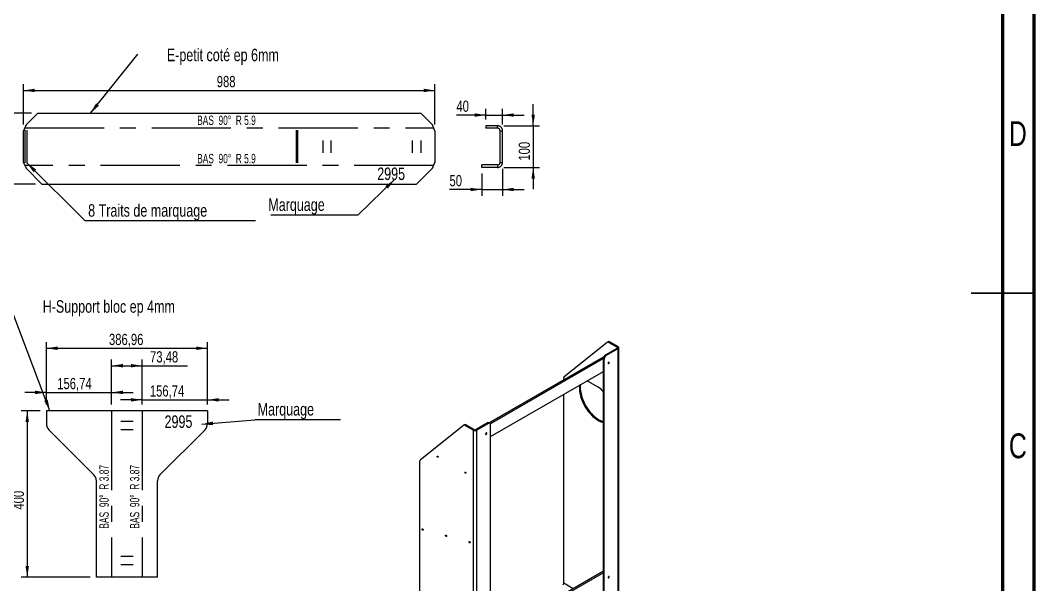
# Model space of a CAD drawing. Header units: millimetres. Extents: x -1698 to 6225, y 75 to 4382.
# Drawn here: x 3790 to 6225, y 1527 to 2883 of the extents above; entities that cross this region are included whole.
import ezdxf

# ---------------------------------------------------------------- set-up
doc = ezdxf.new("R2010")
doc.units = ezdxf.units.MM
doc.header["$LTSCALE"] = 15
doc.linetypes.add('CENTER', pattern=[10.16, 6.35, -1.27, 1.27, -1.27])
doc.linetypes.add('CENTERX2', pattern=[20.32, 12.7, -2.54, 2.54, -2.54])
doc.layers.add('FORMAT', color=7, linetype='Continuous')
doc.styles.add('SLDTEXTSTYLE0', font='TXT', dxfattribs={"width": 0.75})
doc.styles.add('SLDTEXTSTYLE2', font='TXT', dxfattribs={"width": 0.671875})
doc.styles.add('SLDTEXTSTYLE3', font='TXT', dxfattribs={"width": 0.666667})
doc.dimstyles.new('SLDDIMSTYLE0', dxfattribs={"dimtxt": 27, "dimasz": 27, "dimexe": 0, "dimexo": 0.0625, "dimgap": 6.75, "dimtad": 1, "dimrnd": 1e-09, "dimzin": 12, "dimdsep": 46, "dimtxsty": 'SLDTEXTSTYLE0', "dimsah": 1, "dimcen": 0.09, "dimadec": 0, "dimazin": 3, "dimtfac": 1, "dimtofl": 0, "dimtmove": 0, "dimatfit": 3, "dimfxl": 1, "dimfrac": 2, "dimtolj": 1, "dimtzin": 12, "dimarcsym": 0})
doc.dimstyles.new('SLDDIMSTYLE1', dxfattribs={"dimtxt": 0.18, "dimasz": 27, "dimexe": 0, "dimexo": 0.0625, "dimgap": 0, "dimtad": 0, "dimtih": 1, "dimtoh": 1, "dimdec": 0, "dimrnd": 1e-09, "dimzin": 0, "dimdsep": 46, "dimtxsty": 'Standard', "dimsah": 1, "dimcen": 0.09, "dimadec": 0, "dimazin": 0, "dimtfac": 27, "dimtdec": 0, "dimtofl": 0, "dimtmove": 0, "dimatfit": 3, "dimfxl": 1, "dimfrac": 2, "dimtolj": 1, "dimtzin": 0, "dimarcsym": 0})
doc.dimstyles.new('SLDDIMSTYLE2', dxfattribs={"dimtxt": 27, "dimasz": 27, "dimexe": 0, "dimexo": 0.0625, "dimgap": 6.75, "dimtad": 1, "dimrnd": 1e-09, "dimzin": 12, "dimdsep": 46, "dimtxsty": 'SLDTEXTSTYLE0', "dimsah": 1, "dimcen": 0.09, "dimadec": 0, "dimazin": 3, "dimtfac": 1, "dimtmove": 0, "dimatfit": 0, "dimfxl": 1, "dimfrac": 2, "dimtolj": 1, "dimtzin": 12, "dimarcsym": 0})

# ---------------------------------------------------------------- blocks, each defined once
blk = doc.blocks.new('_D_27')
at = {"layer": 'FORMAT', "color": 7}
for p, q in [((3716.5, 2660.1), (3716.5, 2712)), ((3817.3, 2660.1), (3701.5, 2660.1)), ((3716.5, 2660.1), (3716.5, 2489.7)), ((3827.3, 2489.7), (3701.5, 2489.7)), ((3716.5, 2489.7), (3716.5, 2437.8))]:
    blk.add_line(p, q, dxfattribs=at)
for points in [[(3716.5, 2660.1), (3720.7, 2687.1), (3712.4, 2687.1)], [(3716.5, 2489.7), (3712.4, 2462.7), (3720.7, 2462.7)]]:
    blk.add_solid(points, dxfattribs=at)
at = {"layer": 'FORMAT', "color": 7, "insert": (3681.7, 2516.6), "char_height": 27, "attachment_point": 1, "rotation": 90, "style": 'SLDTEXTSTYLE0'}
blk.add_mtext('170,36', dxfattribs=at)
blk = doc.blocks.new('_D_28')
at = {"layer": 'FORMAT', "color": 7}
for p, q in [((3798.3, 2633), (3798.3, 2729.8)), ((4786.3, 2633), (4786.3, 2729.8)), ((3798.3, 2714.8), (4786.3, 2714.8))]:
    blk.add_line(p, q, dxfattribs=at)
for points in [[(3798.3, 2714.8), (3825.3, 2710.6), (3825.3, 2718.9)], [(4786.3, 2714.8), (4759.3, 2718.9), (4759.3, 2710.6)]]:
    blk.add_solid(points, dxfattribs=at)
at = {"layer": 'FORMAT', "color": 7, "insert": (4262.3, 2749.6), "char_height": 27, "attachment_point": 1, "style": 'SLDTEXTSTYLE0'}
blk.add_mtext('988', dxfattribs=at)
blk = doc.blocks.new('SW_NOTE_0_10')
at = {"layer": 'FORMAT', "color": 0}
blk.add_line((409.3, 0), (0, 0), dxfattribs=at)
at = {"layer": 'FORMAT', "color": 0, "insert": (7.2, 40), "char_height": 30, "attachment_point": 1, "style": 'SLDTEXTSTYLE0'}
blk.add_mtext('8 Traits de marquage', dxfattribs=at)
blk = doc.blocks.new('SW_NOTE_0_11')
at = {"layer": 'FORMAT', "color": 0, "insert": (204.6, 13.3), "char_height": 30, "attachment_point": 2, "style": 'SLDTEXTSTYLE0'}
blk.add_mtext('E-petit coté ep 6mm', dxfattribs=at)
blk = doc.blocks.new('SW_NOTE_0_12')
at = {"layer": 'FORMAT', "color": 0}
blk.add_line((-209.8, 0), (0, 0), dxfattribs=at)
at = {"layer": 'FORMAT', "color": 0, "insert": (-215.7, 39.4), "char_height": 30, "attachment_point": 1, "style": 'SLDTEXTSTYLE0'}
blk.add_mtext('Marquage', dxfattribs=at)
blk = doc.blocks.new('_D_29')
at = {"layer": 'FORMAT', "color": 7}
for p, q in [((4909, 2655.6), (4838.1, 2655.6)), ((4909, 2644.9), (4909, 2670.6)), ((4909, 2655.6), (4949, 2655.6)), ((4949, 2633), (4949, 2670.6)), ((4949, 2655.6), (5000.9, 2655.6))]:
    blk.add_line(p, q, dxfattribs=at)
for points in [[(4909, 2655.6), (4882, 2659.8), (4882, 2651.5)], [(4949, 2655.6), (4976, 2651.5), (4976, 2659.8)]]:
    blk.add_solid(points, dxfattribs=at)
at = {"layer": 'FORMAT', "color": 7, "insert": (4838.1, 2690.4), "char_height": 27, "attachment_point": 1, "style": 'SLDTEXTSTYLE0'}
blk.add_mtext('40', dxfattribs=at)
blk = doc.blocks.new('_D_30')
at = {"layer": 'FORMAT', "color": 7}
for p, q in [((5022.5, 2629.9), (5022.5, 2681.8)), ((4952.1, 2629.9), (5037.5, 2629.9)), ((5022.5, 2629.9), (5022.5, 2529.9)), ((4952.1, 2529.9), (5037.5, 2529.9)), ((5022.5, 2529.9), (5022.5, 2478))]:
    blk.add_line(p, q, dxfattribs=at)
for points in [[(5022.5, 2629.9), (5026.7, 2656.9), (5018.4, 2656.9)], [(5022.5, 2529.9), (5018.4, 2502.9), (5026.7, 2502.9)]]:
    blk.add_solid(points, dxfattribs=at)
at = {"layer": 'FORMAT', "color": 7, "insert": (4987.7, 2546.1), "char_height": 27, "attachment_point": 1, "rotation": 90, "style": 'SLDTEXTSTYLE0'}
blk.add_mtext('100', dxfattribs=at)
blk = doc.blocks.new('_D_31')
at = {"layer": 'FORMAT', "color": 7}
for p, q in [((4899, 2514.9), (4899, 2461.8)), ((4949, 2526.8), (4949, 2461.8)), ((4899, 2476.8), (4821.4, 2476.8)), ((4899, 2476.8), (4949, 2476.8)), ((4949, 2476.8), (5000.9, 2476.8))]:
    blk.add_line(p, q, dxfattribs=at)
for points in [[(4899, 2476.8), (4872, 2481), (4872, 2472.7)], [(4949, 2476.8), (4976, 2472.7), (4976, 2481)]]:
    blk.add_solid(points, dxfattribs=at)
at = {"layer": 'FORMAT', "color": 7, "insert": (4821.4, 2511.6), "char_height": 27, "attachment_point": 1, "style": 'SLDTEXTSTYLE0'}
blk.add_mtext('50', dxfattribs=at)
blk = doc.blocks.new('_D_39')
at = {"layer": 'FORMAT', "color": 7}
for p, q in [((3853.1, 1960.4), (3853.1, 2004.4)), ((4009.8, 1960.4), (4009.8, 2004.4)), ((3853.1, 1989.4), (3801.2, 1989.4)), ((3853.1, 1989.4), (4009.8, 1989.4)), ((4009.8, 1989.4), (4061.8, 1989.4))]:
    blk.add_line(p, q, dxfattribs=at)
for points in [[(3853.1, 1989.4), (3826.1, 1993.6), (3826.1, 1985.2)], [(4009.8, 1989.4), (4036.8, 1985.2), (4036.8, 1993.6)]]:
    blk.add_solid(points, dxfattribs=at)
at = {"layer": 'FORMAT', "color": 7, "insert": (3879.1, 2024.2), "char_height": 27, "attachment_point": 1, "style": 'SLDTEXTSTYLE0'}
blk.add_mtext('156,74', dxfattribs=at)
blk = doc.blocks.new('_D_40')
at = {"layer": 'FORMAT', "color": 7}
for p, q in [((4009.8, 1960.4), (4009.8, 2068.5)), ((4009.8, 2053.5), (4083.3, 2053.5)), ((4083.3, 1960.4), (4083.3, 2068.5)), ((4083.3, 2053.5), (4191.7, 2053.5))]:
    blk.add_line(p, q, dxfattribs=at)
for points in [[(4009.8, 2053.5), (4036.8, 2049.4), (4036.8, 2057.7)], [(4083.3, 2053.5), (4056.3, 2057.7), (4056.3, 2049.4)]]:
    blk.add_solid(points, dxfattribs=at)
at = {"layer": 'FORMAT', "color": 7, "insert": (4102, 2088.3), "char_height": 27, "attachment_point": 1, "style": 'SLDTEXTSTYLE0'}
blk.add_mtext('73,48', dxfattribs=at)
blk = doc.blocks.new('_D_41')
at = {"layer": 'FORMAT', "color": 7}
for p, q in [((4083.3, 1960.4), (4083.3, 1986.6)), ((4240.1, 1960.4), (4240.1, 1986.6)), ((4083.3, 1971.6), (4031.4, 1971.6)), ((4083.3, 1971.6), (4240.1, 1971.6)), ((4240.1, 1971.6), (4292, 1971.6))]:
    blk.add_line(p, q, dxfattribs=at)
for points in [[(4083.3, 1971.6), (4056.3, 1975.7), (4056.3, 1967.4)], [(4240.1, 1971.6), (4267.1, 1967.4), (4267.1, 1975.7)]]:
    blk.add_solid(points, dxfattribs=at)
at = {"layer": 'FORMAT', "color": 7, "insert": (4101.6, 2006.4), "char_height": 27, "attachment_point": 1, "style": 'SLDTEXTSTYLE0'}
blk.add_mtext('156,74', dxfattribs=at)
blk = doc.blocks.new('_D_42')
at = {"layer": 'FORMAT', "color": 7}
for p, q in [((3838.1, 1945.4), (3792.1, 1945.4)), ((3807.1, 1945.4), (3807.1, 1545.4)), ((3958.1, 1545.4), (3792.1, 1545.4))]:
    blk.add_line(p, q, dxfattribs=at)
for points in [[(3807.1, 1945.4), (3802.9, 1918.4), (3811.2, 1918.4)], [(3807.1, 1545.4), (3811.2, 1572.4), (3802.9, 1572.4)]]:
    blk.add_solid(points, dxfattribs=at)
at = {"layer": 'FORMAT', "color": 7, "insert": (3772.3, 1707.9), "char_height": 27, "attachment_point": 1, "rotation": 90, "style": 'SLDTEXTSTYLE0'}
blk.add_mtext('400', dxfattribs=at)
blk = doc.blocks.new('_D_43')
at = {"layer": 'FORMAT', "color": 7}
for p, q in [((3853.1, 1960.4), (3853.1, 2110.4)), ((3853.1, 2095.4), (4240.1, 2095.4)), ((4240.1, 1960.4), (4240.1, 2110.4))]:
    blk.add_line(p, q, dxfattribs=at)
for points in [[(3853.1, 2095.4), (3880.1, 2091.3), (3880.1, 2099.6)], [(4240.1, 2095.4), (4213.1, 2099.6), (4213.1, 2091.3)]]:
    blk.add_solid(points, dxfattribs=at)
at = {"layer": 'FORMAT', "color": 7, "insert": (4003.4, 2130.2), "char_height": 27, "attachment_point": 1, "style": 'SLDTEXTSTYLE0'}
blk.add_mtext('386,96', dxfattribs=at)
blk = doc.blocks.new('SW_NOTE_0_18')
at = {"layer": 'FORMAT', "color": 0, "insert": (237.1, 13.1), "char_height": 30, "attachment_point": 2, "style": 'SLDTEXTSTYLE0'}
blk.add_mtext('H-Support bloc ep 4mm', dxfattribs=at)
blk = doc.blocks.new('SW_NOTE_0_19')
at = {"layer": 'FORMAT', "color": 0}
blk.add_line((206.2, 0), (0, 0), dxfattribs=at)
at = {"layer": 'FORMAT', "color": 0, "insert": (6.9, 40.1), "char_height": 30, "attachment_point": 1, "style": 'SLDTEXTSTYLE0'}
blk.add_mtext('Marquage', dxfattribs=at)

msp = doc.modelspace()

# ---------------------------------------------------------------- linework, layer by layer
at = {"color": 7, "linetype": 'Continuous', "lineweight": 70}
for p, q in [((6225, 4380), (6225, 75)), ((6150, 4305), (6150, 150))]:
    msp.add_line(p, q, dxfattribs=at)
at = {"color": 7, "linetype": 'Continuous', "lineweight": 25}
for p, q in [((3804.1556066, 2631.9907195), (3832.2556066, 2660.0907195)), ((3832.2556066, 2660.0907195), (4752.2556066, 2660.0907195)), ((4752.2556066, 2660.0907195), (4780.3556066, 2631.9907195)), ((3804.1556066, 2631.9907195), (3798.2556066, 2618.0106322)), ((4786.2556066, 2618.0106322), (4780.3556066, 2631.9907195)), ((4908.9655765, 2629.9106329), (4908.9655765, 2623.910632)), ((4937.0655781, 2629.9106329), (4908.9655765, 2629.9106329)), ((4937.0655781, 2623.910632), (4937.0655781, 2629.9106329)), ((3798.2556066, 2541.8106322), (3798.2556066, 2618.0106322)), ((4786.2556066, 2618.0106322), (4786.2556066, 2541.8106322)), ((4937.0655781, 2623.910632), (4908.9655765, 2623.910632)), ((4942.9655783, 2618.0106327), (4948.9655784, 2618.0106327)), ((4942.9655783, 2541.8106317), (4942.9655783, 2618.0106327)), ((4948.9655784, 2541.8106317), (4948.9655784, 2618.0106327)), ((3798.2556066, 2541.8106322), (3804.1556066, 2527.8305449)), ((4780.3556066, 2527.8305449), (4786.2556066, 2541.8106322)), ((4898.9655786, 2529.9106314), (4898.9655786, 2535.9106324)), ((4937.0655781, 2535.9106324), (4898.9655786, 2535.9106324)), ((4937.0655781, 2535.9106324), (4937.0655781, 2529.9106314)), ((4942.9655783, 2541.8106317), (4948.9655784, 2541.8106317)), ((3804.1556066, 2527.8305449), (3842.2556066, 2489.7305449)), ((4742.2556066, 2489.7305449), (4780.3556066, 2527.8305449)), ((4937.0655781, 2529.9106314), (4898.9655786, 2529.9106314)), ((3842.2556066, 2489.7305449), (4742.2556066, 2489.7305449)), ((5097.0400959, 2027.2999509), (5200.2757984, 2109.7755052)), ((5196.5621131, 2079.8178109), (5224.208212, 2095.777564)), ((5198.6834062, 2078.5932145), (5226.329505, 2094.5529676)), ((5202.7100002, 2111.2137237), (5200.5886755, 2109.9891091)), ((5206.4596894, 2110.8424282), (5204.3383647, 2109.6178136)), ((5204.3383647, 2109.6178136), (5224.208212, 2098.1471949)), ((5206.4596894, 2110.8424282), (5226.3295366, 2099.3718096)), ((5224.208212, 2098.1471949), (5226.3295366, 2099.3718096)), ((5224.208212, 2095.777564), (5226.329505, 2094.5529676)), ((5226.329505, 1509.7051742), (5226.329505, 2094.5529676)), ((5228.0583266, 1512.114586), (5228.0583266, 2096.9623795)), ((5192.3190529, 2074.9181563), (4917.1541275, 1916.0688261)), ((5191.2588015, 2070.632224), (4919.8175344, 1913.9325159)), ((5193.3800946, 2069.4076276), (5191.2588015, 2070.632224)), ((5191.2588015, 1491.9084808), (5191.2588015, 2070.632224)), ((5196.5621131, 2079.8178109), (5198.6834062, 2078.5932145)), ((5193.3800946, 1490.6838844), (5193.3800946, 2069.4076276)), ((4920.2601395, 1883.5677752), (5191.2588015, 2040.0119728)), ((5095.7993981, 2019.1984955), (5095.7993981, 2024.0797547)), ((5135.8532657, 2007.3466834), (5133.7319411, 2006.1220688)), ((5133.8184896, 2006.8523768), (5133.7319411, 2006.1220688)), ((5135.9398143, 2008.0769915), (5135.8532657, 2007.3466834)), ((5178.5308695, 2002.034611), (5154.8137842, 2015.7261929)), ((5095.7993981, 1531.0073044), (5095.7993981, 1984.9044055)), ((3853.0917883, 1945.4330665), (3853.0917883, 1913.7173377)), ((4240.0529372, 1945.4330665), (3853.0917883, 1945.4330665)), ((4240.0529372, 1945.4330665), (4240.0529372, 1913.7173377)), ((3967.2339239, 1791.2909309), (3858.9496527, 1899.5752021)), ((4125.9108015, 1791.2909309), (4234.1950728, 1899.5752021)), ((4751.7952137, 1827.9943227), (4855.0309162, 1910.469877)), ((4857.4651179, 1911.9080955), (4855.3437933, 1910.6834809)), ((4861.2148071, 1911.5368), (4859.0934825, 1910.3121854)), ((4859.0934825, 1910.3121854), (4878.9633297, 1898.8415667)), ((4861.2148071, 1911.5368), (4881.0846544, 1900.0661814)), ((4881.0846544, 1900.0661814), (4878.9633297, 1898.8415667)), ((4912.8355191, 1916.0259345), (4885.1894203, 1900.0661814)), ((4885.1894203, 1900.0661814), (4887.3107133, 1898.841585)), ((4914.9568121, 1914.8013381), (4887.3107133, 1898.841585)), ((4914.9568121, 1914.8013381), (4912.8355191, 1916.0259345)), ((4918.7065013, 1915.1726336), (4916.5852083, 1916.39723)), ((4920.2601079, 1333.0150722), (4920.2601079, 1911.7388154)), ((5185.6608835, 1921.0773592), (5183.5395588, 1919.8527445)), ((4878.9633297, 1313.9937733), (4878.9633297, 1898.8415667)), ((4887.3107133, 1313.9937915), (4887.3107133, 1898.841585)), ((4750.5545158, 1331.7016762), (4750.5545158, 1824.7741265)), ((3973.0917883, 1545.4330665), (3973.0917883, 1777.1487952)), ((4120.0529372, 1545.4330665), (4120.0529372, 1777.1487952)), ((5191.2587857, 1559.8853634), (4920.2601079, 1403.4411567)), ((4120.0529372, 1545.4330665), (3973.0917883, 1545.4330665)), ((5191.2588015, 1556.2115103), (4920.2601395, 1399.7673128))]:
    msp.add_line(p, q, dxfattribs=at)
at = {"color": 7, "linetype": 'CENTERX2'}
for p, q in [((3801.2056066, 2625.0006758), (4783.3056066, 2625.0006758)), ((4783.3056066, 2534.8205885), (3801.2056066, 2534.8205885)), ((4009.8320755, 1945.4330665), (4009.8320755, 1545.4330665)), ((4083.3126499, 1945.4330665), (4083.3126499, 1545.4330665))]:
    msp.add_line(p, q, dxfattribs=at)
at = {"color": 7, "linetype": 'Continuous', "lineweight": 35}
for p, q in [((6225.015, 2227.5), (6074.985, 2227.5)), ((6150, 2227.5), (6225, 2227.5))]:
    msp.add_line(p, q, dxfattribs=at)
at = {"color": 8, "linetype": 'Continuous', "lineweight": 25}
for p, q in [((5224.208212, 2098.1471949), (5224.208212, 2095.7775439)), ((5118.517287, 1517.8925463), (5095.7993981, 1531.0073044))]:
    msp.add_line(p, q, dxfattribs=at)
at = {"color": 7, "linetype": 'Continuous', "lineweight": 25, "flags": 128}
for points in [[(5205.4451146, 2061.0624898), (5205.3466333, 2061.6139837), (5205.0644812, 2061.9773168), (5204.6367802, 2062.1033899), (5204.1212663, 2061.9751604), (5203.5875924, 2061.6099875), (5203.1078137, 2061.0571334), (5202.746747, 2060.3913212), (5202.5531349, 2059.7024512), (5202.5531349, 2059.0835196), (5202.746747, 2058.6181894), (5203.1078137, 2058.369256), (5203.5875924, 2058.3703426), (5204.1212663, 2058.6213365), (5204.6367802, 2059.0883067), (5205.0644812, 2059.7081928), (5205.3466333, 2060.3972187), (5205.4451146, 2061.0624898)], [(5133.7319411, 2006.1220688), (5133.4982789, 2002.8103831), (5133.4632549, 1999.3737689), (5133.6269954, 1995.8273382), (5133.9887734, 1992.1867321), (5134.5470401, 1988.4679932), (5135.2992981, 1984.6875655), (5136.2422284, 1980.8620754), (5137.3716902, 1977.0084414), (5138.682689, 1973.1436365), (5140.1694718, 1969.2846702), (5141.8254004, 1965.4486614), (5143.6432677, 1961.6524369), (5145.6150132, 1957.9127689), (5147.7319124, 1954.2461554), (5149.984672, 1950.6688025), (5152.3633348, 1947.1964236), (5154.8574062, 1943.8444217), (5157.4559174, 1940.6274512), (5160.1473625, 1937.55982), (5162.9198875, 1934.6550146), (5165.7612911, 1931.925846), (5168.6589923, 1929.3843589), (5171.6002523, 1927.04174), (5174.5720792, 1924.9083729), (5177.561355, 1922.9936192), (5180.5549297, 1921.3059098), (5183.5395588, 1919.8527445)], [(5135.8532657, 2007.3466834), (5135.6196036, 2004.0349977), (5135.5845796, 2000.5983835), (5135.7483201, 1997.0519528), (5136.1100981, 1993.4113467), (5136.6683647, 1989.6926078), (5137.4206227, 1985.9121801), (5138.3635531, 1982.0866901), (5139.4930149, 1978.233056), (5140.8040137, 1974.3682511), (5142.2907964, 1970.5092848), (5143.946725, 1966.673276), (5145.7645924, 1962.8770516), (5147.7363378, 1959.1373835), (5149.8532371, 1955.47077), (5152.1059967, 1951.8934172), (5154.4846594, 1948.4210383), (5156.9787308, 1945.0690363), (5159.5772421, 1941.8520658), (5162.2686871, 1938.7844346), (5165.0412122, 1935.8796292), (5167.8826157, 1933.1504607), (5170.7803169, 1930.6089736), (5173.7215769, 1928.2663546), (5176.6934039, 1926.1329876), (5179.6826796, 1924.2182339), (5182.6762544, 1922.5305244), (5185.6608835, 1921.0773592)], [(5154.8137842, 2015.7261929), (5152.7530562, 2016.7999678), (5151.7844584, 2017.2239232)], [(4920.2601079, 1911.7388154), (4920.1581968, 1912.874701), (4919.8564149, 1913.8493568), (4919.3663313, 1914.6252209), (4918.7068174, 1915.1724511), (4917.9031613, 1915.4701656), (4916.9862777, 1915.5067903), (4915.9914435, 1915.280935), (4914.9568121, 1914.8013381)], [(4911.1119132, 1891.1475493), (4911.013416, 1891.6990341), (4910.7312955, 1892.0623854), (4910.3035788, 1892.1884495), (4909.7880807, 1892.060229), (4909.2544067, 1891.6950562), (4908.7746281, 1891.1422021), (4908.4135455, 1890.4763807), (4908.2199334, 1889.7875108), (4908.2199334, 1889.1685792), (4908.4135455, 1888.703249), (4908.7746281, 1888.4543247), (4909.2544067, 1888.4554112), (4909.7880807, 1888.7064052), (4910.3035788, 1889.1733662), (4910.7312955, 1889.7932615), (4911.013416, 1890.4822692), (4911.1119132, 1891.1475493)], [(4791.8672255, 1835.8256003), (4791.9520039, 1836.2688182), (4792.1934105, 1836.5466775), (4792.5547144, 1836.6168687), (4792.9809139, 1836.4687279), (4793.4071133, 1836.1247892), (4793.7684172, 1835.6374455), (4794.0098238, 1835.0808641), (4794.0946022, 1834.5397632), (4794.0098238, 1834.0965453), (4793.7684172, 1833.818686), (4793.4071133, 1833.7484948), (4792.9809139, 1833.8966356), (4792.5547144, 1834.2405742), (4792.1934105, 1834.727918), (4791.9520039, 1835.2844994), (4791.8672255, 1835.8256003)], [(4858.6888095, 1797.250321), (4858.7735879, 1797.6935389), (4859.0149945, 1797.9713982), (4859.3762984, 1798.0415893), (4859.8024979, 1797.8934486), (4860.2286973, 1797.5495099), (4860.5900012, 1797.0621662), (4860.8314078, 1796.5055847), (4860.9161862, 1795.9644838), (4860.8314078, 1795.5212659), (4860.5900012, 1795.2434066), (4860.2286973, 1795.1732155), (4859.8024979, 1795.3213562), (4859.3762984, 1795.6652949), (4859.0149945, 1796.1526386), (4858.7735879, 1796.70922), (4858.6888095, 1797.250321)], [(4755.5926658, 1660.7966674), (4755.6935654, 1661.3243165), (4755.9809647, 1661.6550901), (4756.4111155, 1661.7386475), (4756.9184582, 1661.5623164), (4757.4258009, 1661.1528821), (4757.8559516, 1660.5726832), (4758.1433509, 1659.9100854), (4758.2443137, 1659.2659037), (4758.1433509, 1658.7382911), (4757.8559516, 1658.4075176), (4757.4258009, 1658.3239601), (4756.9184582, 1658.5002912), (4756.4111155, 1658.9097255), (4755.9809647, 1659.4899244), (4755.6935654, 1660.1525223), (4755.5926658, 1660.7966674)], [(4811.9411794, 1645.7026112), (4812.0421106, 1646.230242), (4812.32951, 1646.5610156), (4812.7596291, 1646.6445913), (4813.2670034, 1646.4682419), (4813.7743777, 1646.0587894), (4814.2044968, 1645.4786087), (4814.4918962, 1644.8160109), (4814.5928273, 1644.1718475), (4814.4918962, 1643.6442167), (4814.2044968, 1643.3134431), (4813.7743777, 1643.2298674), (4813.2670034, 1643.4062168), (4812.7596291, 1643.8156693), (4812.32951, 1644.39585), (4812.0421106, 1645.0584478), (4811.9411794, 1645.7026112)], [(4868.2897246, 1630.6085368), (4868.3906558, 1631.1361676), (4868.6780552, 1631.4669411), (4869.1081743, 1631.5505168), (4869.6155486, 1631.3741675), (4870.1229229, 1630.9647149), (4870.553042, 1630.3845343), (4870.840473, 1629.7219182), (4870.9413725, 1629.077773), (4870.840473, 1628.550124), (4870.553042, 1628.2193687), (4870.1229229, 1628.135793), (4869.6155486, 1628.3121423), (4869.1081743, 1628.7215949), (4868.6780552, 1629.3017755), (4868.3906558, 1629.9643733), (4868.2897246, 1630.6085368)], [(5205.4451146, 1546.6417579), (5205.3466333, 1547.1932883), (5205.0644812, 1547.5566031), (5204.6367802, 1547.6826762), (5204.1212663, 1547.5544467), (5203.5875924, 1547.1892556), (5203.1078137, 1546.6364197), (5202.746747, 1545.9706075), (5202.5531349, 1545.2817193), (5202.5531349, 1544.6628059), (5202.746747, 1544.1974575), (5203.1078137, 1543.9485059), (5203.5875924, 1543.9496107), (5204.1212663, 1544.2005863), (5204.6367802, 1544.6675565), (5205.0644812, 1545.2874426), (5205.3466333, 1545.9765416), (5205.4451146, 1546.6417579)]]:
    msp.add_lwpolyline(points, dxfattribs=at)
at = {"color": 7, "linetype": 'Continuous', "lineweight": 25}
for centre, radius, start, end in [((5202.1930562, 2106.7590556), 3.5741916, 53.1141990878, 122.4400727455), ((5204.2705432, 2107.8539648), 3.7044939, 53.7760171331, 114.913956759), ((5223.7585176, 2096.9623795), 1.2672856, 290.784158953, 69.215841047), ((5225.4150789, 2096.9623946), 2.5771134, 290.7827634481, 69.2164848661), ((5202.7728881, 2070.1082805), 11.5260013, 122.6053235059, 177.3945777579), ((5204.8941811, 2068.8836841), 11.5260013, 122.6053235059, 177.3945777579), ((5099.798727, 2024.3879777), 4.0111885, 133.4510087801, 184.4069981864), ((5155.4125911, 1963.8725598), 44.6183476, 36.5443846061, 58.7928398164), ((3873.0917883, 1913.7173377), 20, 180, 225), ((4220.0529372, 1913.7173377), 20, 315, 0), ((4856.948174, 1907.4534275), 3.5741916, 53.1141990878, 122.4400727456), ((4859.025661, 1908.5483366), 3.7044939, 53.7760171331, 114.9139567589), ((4883.1370373, 1904.0272902), 4.4612396, 242.6098154422, 297.3901845578), ((4915.0323875, 1912.9594848), 3.7721804, 65.6914266301, 125.6185994779), ((5190.9172838, 1935.3000536), 17.1187086, 244.4705866566, 271.1430719638), ((5193.5297107, 1938.06529), 18.7218652, 245.1463787912, 263.0330771958), ((4883.1370039, 1906.8966981), 9.0721936, 242.6095843434, 297.3906661643), ((4754.5538448, 1825.0823495), 4.0111885, 133.4510087801, 184.4069981863), ((3953.0917883, 1777.1487952), 20, 0, 45), ((4140.0529372, 1777.1487952), 20, 135, 180), ((5091.3434108, 1531.210087), 4.460599, 302.6055489514, 357.394387214)]:
    msp.add_arc(centre, radius, start, end, dxfattribs=at)
for points, knots in [([(4948.9655784, 2618.0106327), (4948.9288792, 2618.712227), (4948.8554808, 2620.1154172), (4948.2834488, 2622.1560072), (4947.3809377, 2624.0645074), (4946.155776, 2625.7882248), (4944.6427026, 2627.2634336), (4942.8974727, 2628.4575663), (4940.9664938, 2629.3121263), (4938.9993583, 2629.8235118), (4937.6816374, 2629.8828781), (4937.0655781, 2629.9106329)], [0, 0, 0, 0, 0.1126225765, 0.2252453999, 0.3378878467, 0.4505300233, 0.5631725611, 0.6758147821, 0.7884572326, 0.9010997842, 1, 1, 1, 1]), ([(4942.9655783, 2618.0106327), (4942.8587477, 2618.8595709), (4942.652608, 2620.4976755), (4941.1358762, 2622.4788514), (4939.1857081, 2623.6996913), (4937.732063, 2623.8443206), (4937.0655781, 2623.910632)], [0, 0, 0, 0, 0.2742804414, 0.5292493967, 0.7841645552, 1, 1, 1, 1]), ([(4937.0655781, 2535.9106324), (4937.9145165, 2536.0174617), (4939.5526162, 2536.2235979), (4941.5337969, 2537.7403373), (4942.7546359, 2539.690493), (4942.8992666, 2541.1441458), (4942.9655783, 2541.8106317)], [0, 0, 0, 0, 0.2742820741, 0.5292509195, 0.7841660349, 1, 1, 1, 1]), ([(4937.0655781, 2529.9106314), (4937.7671719, 2529.9473302), (4939.1703585, 2530.0207277), (4941.2109472, 2530.5927599), (4943.119464, 2531.4952784), (4944.8431662, 2532.7204293), (4946.3183805, 2534.2335082), (4947.5125123, 2535.9787373), (4948.3670712, 2537.9097176), (4948.8784566, 2539.8768463), (4948.9378234, 2541.1945719), (4948.9655784, 2541.8106317)], [0, 0, 0, 0, 0.1126230214, 0.2252458729, 0.337887941, 0.4505304801, 0.5631730377, 0.6758153232, 0.7884576875, 0.901100266, 1, 1, 1, 1])]:
    msp.add_open_spline(points, degree=3, knots=knots, dxfattribs=at)
at = {"layer": 'FORMAT', "color": 1, "linetype": 'CENTER'}
for p, q in [((3802.2556066, 2540.65602), (3802.2556066, 2619.1652443)), ((3806.2556066, 2619.1652443), (3806.2556066, 2540.65602)), ((4453.2556066, 2619.1652443), (4453.2556066, 2540.65602)), ((4457.2556066, 2540.65602), (4457.2556066, 2619.1652443)), ((4517.2556066, 2594.9106322), (4517.2556066, 2564.9106322)), ((4537.2556066, 2564.9106322), (4537.2556066, 2594.9106322)), ((4732.2556066, 2564.9106322), (4732.2556066, 2594.9106322)), ((4752.2556066, 2594.9106322), (4752.2556066, 2564.9106322)), ((4061.5723627, 1919.4330665), (4031.5723627, 1919.4330665)), ((4061.5723627, 1899.4330665), (4031.5723627, 1899.4330665)), ((4061.5723627, 1595.4330665), (4031.5723627, 1595.4330665)), ((4061.5723627, 1575.4330665), (4031.5723627, 1575.4330665))]:
    msp.add_line(p, q, dxfattribs=at)

# ---------------------------------------------------------------- block references
at = {"layer": 'FORMAT', "color": 7}
for name, p in [('SW_NOTE_0_11', (4072.4278846, 2801.6826923)), ('SW_NOTE_0_18', (3765.9375, 2197.7163462))]:
    msp.add_blockref(name, p, dxfattribs=at)
at = {"layer": 'FORMAT', "color": 1}
for name, p in [('SW_NOTE_0_10', (3946.2259615, 2401.5144227)), ('SW_NOTE_0_12', (4601.9182698, 2415.9374996)), ('SW_NOTE_0_19', (4353.6778846, 1923.7499996))]:
    msp.add_blockref(name, p, dxfattribs=at)

# ---------------------------------------------------------------- texts
at = {"color": 7, "linetype": 'Continuous', "lineweight": 0, "attachment_point": 2}
for s, insert, char_height, style in [('BAS  90°  R 5.9', (4285.7165402, 2654.3652778), 22.5, 'SLDTEXTSTYLE3'), ('D', (6186.7903092, 2640.9023114), 59.53125, 'SLDTEXTSTYLE0'), ('BAS  90°  R 5.9', (4285.7165402, 2562.3823058), 22.5, 'SLDTEXTSTYLE3'), ('C', (6186.8798835, 1890.9023114), 59.53125, 'SLDTEXTSTYLE0')]:
    msp.add_mtext(s, dxfattribs=dict(at, insert=insert, char_height=char_height, style=style))
at = {"color": 7, "linetype": 'Continuous', "lineweight": 0, "char_height": 22.5, "attachment_point": 2, "rotation": 90, "style": 'SLDTEXTSTYLE2'}
for insert in [(3980.4674736, 1738.6674366), (4053.948048, 1738.6674366)]:
    msp.add_mtext('BAS  90°  R 3.87', dxfattribs=dict(at, insert=insert))
at = {"layer": 'FORMAT', "color": 1, "char_height": 30, "attachment_point": 1, "style": 'SLDTEXTSTYLE0'}
for insert in [(4647.8311302, 2529.6220323), (4136.9313976, 1934.1914121)]:
    msp.add_mtext('2995', dxfattribs=dict(at, insert=insert))

# ---------------------------------------------------------------- dimensions: what is measured, and where the dimension line sits
at = {"layer": 'FORMAT', "color": 7}
for base, p1, p2, dimstyle, picture, middle in [((4786.2556066, 2714.7727379), (3798.2556066, 2618.0106322), (4786.2556066, 2618.0106322), 'SLDDIMSTYLE0', '_D_28', (4292.2556066, 2714.7727379)), ((4948.9655783, 2655.6206874), (4908.9655783, 2629.9106322), (4948.9655783, 2618.0106322), 'SLDDIMSTYLE2', '_D_29', (4858.0254273, 2655.6206874)), ((4948.9655783, 2476.8174992), (4898.9655783, 2529.9106322), (4948.9655783, 2541.8106322), 'SLDDIMSTYLE2', '_D_31', (4841.3880278, 2476.8174992)), ((4240.0529372, 2095.4330665), (3853.0917883, 1945.4330665), (4240.0529372, 1945.4330665), 'SLDDIMSTYLE0', '_D_43', (4058.3017013, 2095.4330665)), ((4083.3126499, 2053.5274377), (4009.8320755, 1945.4330665), (4083.3126499, 1945.4330665), 'SLDDIMSTYLE0', '_D_40', (4146.8400414, 2053.5274377)), ((4009.8320755, 1989.4012359), (3853.0917883, 1945.4330665), (4009.8320755, 1945.4330665), 'SLDDIMSTYLE2', '_D_39', (3933.9760417, 1989.4012359)), ((4240.0529372, 1971.5727273), (4083.3126499, 1945.4330665), (4240.0529372, 1945.4330665), 'SLDDIMSTYLE2', '_D_41', (4156.4345721, 1971.5727273))]:
    dim = msp.add_linear_dim(base=base, p1=p1, p2=p2, dimstyle=dimstyle, dxfattribs=at)
    dim.commit()
    dim.dimension.update_dxf_attribs({"geometry": picture, "text_midpoint": middle, "dimtype": 160})
for base, p1, p2, dimstyle, picture, middle in [((3716.5227003, 2489.7305449), (3832.2556066, 2660.0907195), (3842.2556066, 2489.7305449), 'SLDDIMSTYLE2', '_D_27', (3716.5227003, 2571.4874156)), ((5022.5409395, 2529.9106322), (4937.0655783, 2629.9106322), (4937.0655783, 2529.9106322), 'SLDDIMSTYLE2', '_D_30', (5022.5409395, 2576.0547583)), ((3807.0828072, 1545.4330665), (3853.0917883, 1945.4330665), (3973.0917883, 1545.4330665), 'SLDDIMSTYLE0', '_D_42', (3807.0828072, 1737.8239675))]:
    dim = msp.add_linear_dim(base=base, p1=p1, p2=p2, angle=90, dimstyle=dimstyle, dxfattribs=at)
    dim.commit()
    dim.dimension.update_dxf_attribs({"geometry": picture, "text_midpoint": middle, "dimtype": 160})

# ---------------------------------------------------------------- leaders
for points in [[(3959.0550123, 2660.0907195), (4072.4278846, 2801.6826923)], [(3861.61333, 1945.4330665), (3765.9375, 2197.7163462)]]:
    msp.add_leader(points, dimstyle='SLDDIMSTYLE1', dxfattribs=at)
at = {"layer": 'FORMAT', "color": 1}
for points in [[(3806.2556066, 2540.65602), (3946.2259615, 2401.5144227)], [(4689.5891495, 2500.5967873), (4601.9182698, 2415.9374996)], [(4226.3338826, 1912.8587003), (4353.6778846, 1923.7499996)]]:
    msp.add_leader(points, dimstyle='SLDDIMSTYLE1', dxfattribs=at)

doc.saveas('drawing.dxf')
